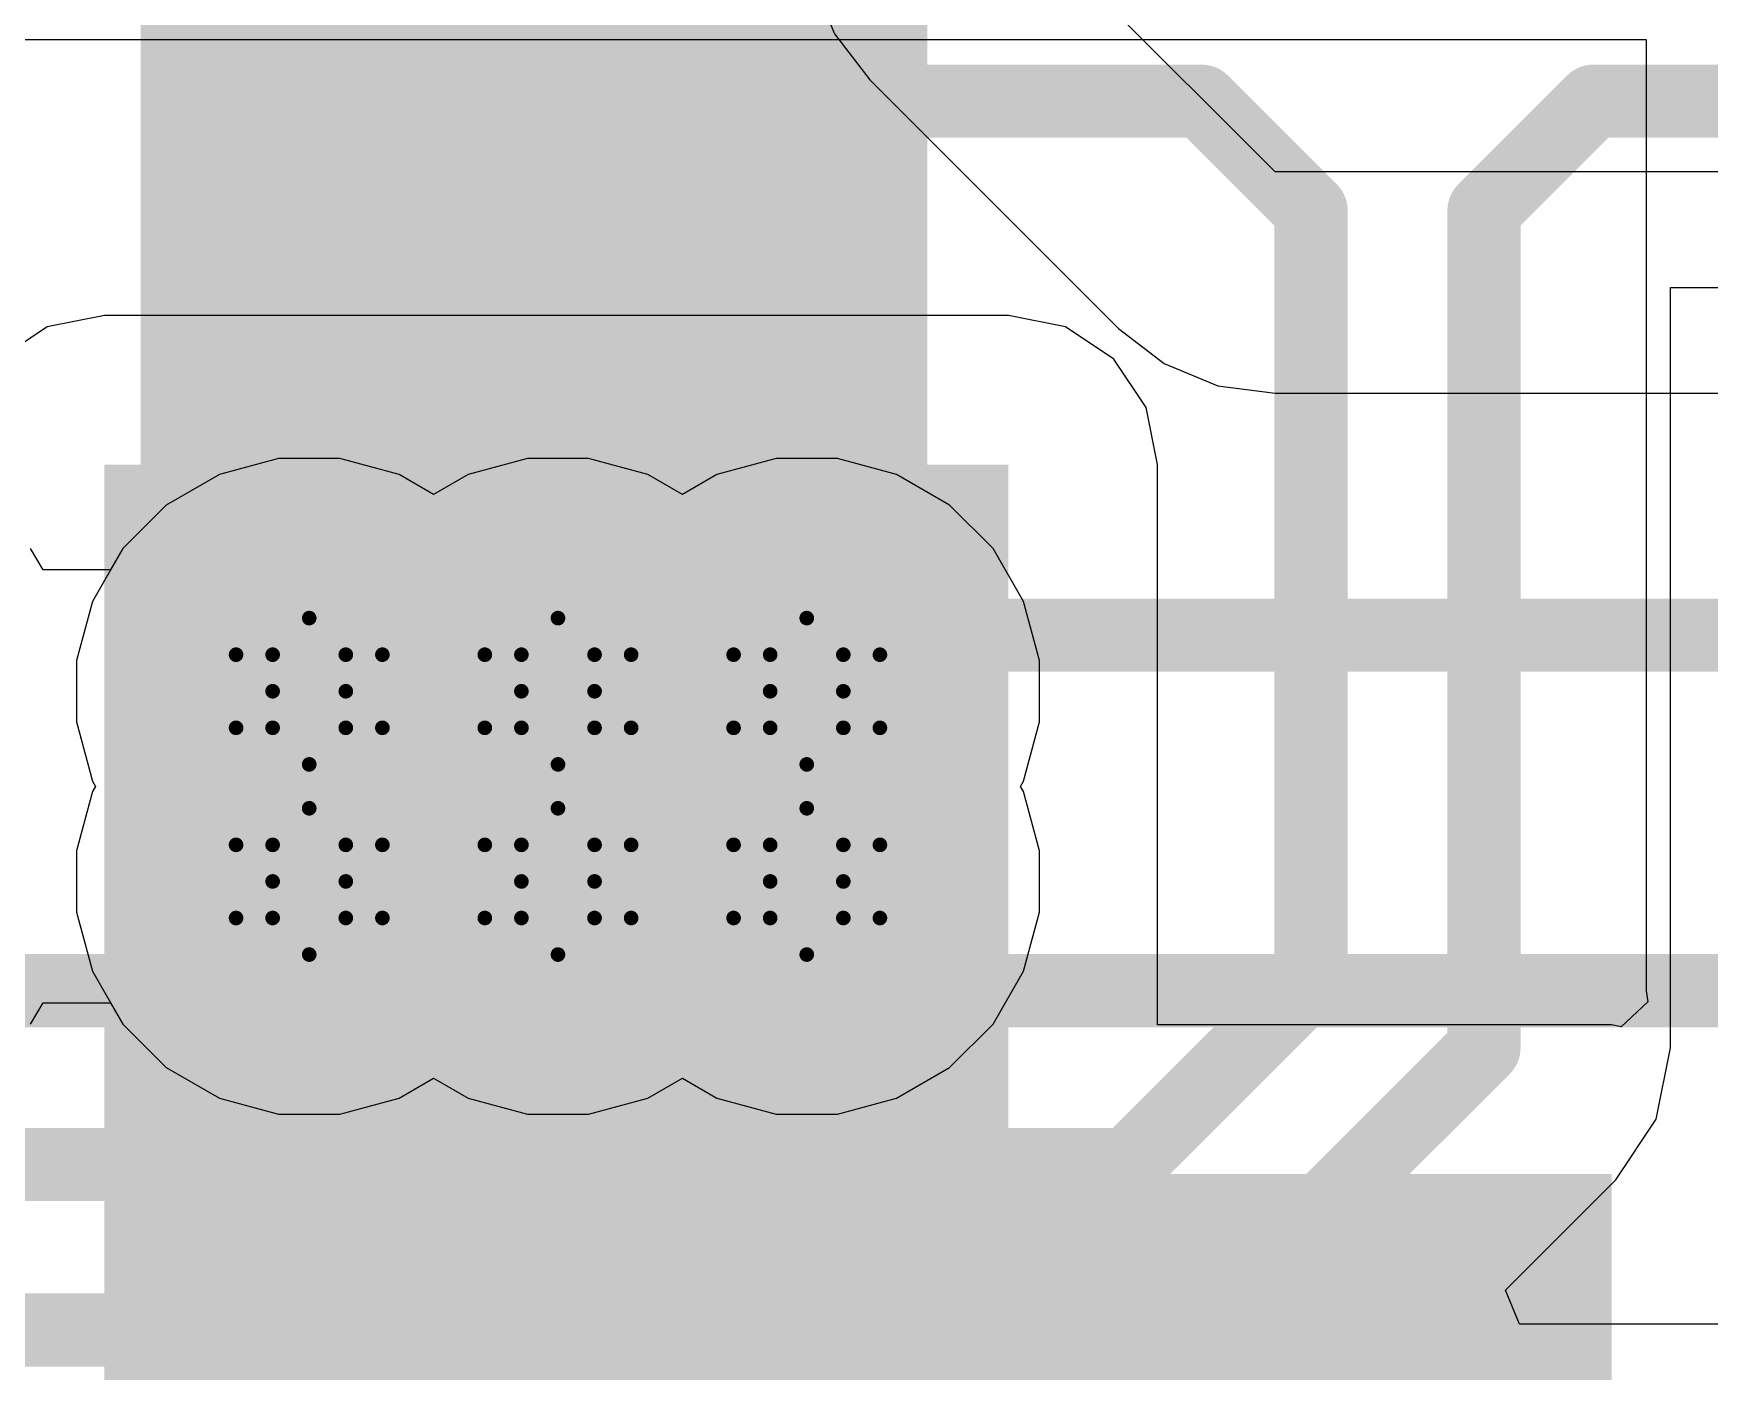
# Model space of a CAD drawing. Header units: inches. Extents: x -3 to 5437, y -3 to 5435.
# Drawn here: x 67.88 to 73.7, y 14.25 to 18.9 of the extents above; entities that cross this region are included whole.
import ezdxf

# ---------------------------------------------------------------- set-up
doc = ezdxf.new("R2010")
doc.units = ezdxf.units.IN
for name, color, linetype in [('Bottom Layer', 5, 'Continuous'), ('Bottom Solder', 6, 'Continuous'), ('Drill Drawing', 1, 'Continuous'), ('GND', 16, 'Continuous'), ('PWR', 76, 'Continuous'), ('Top Layer', 1, 'Continuous'), ('Top Overlay', 2, 'Continuous'), ('Top Paste', 8, 'Continuous'), ('Top Solder', 216, 'Continuous'), ('Via Holes', 16, 'Continuous')]:
    doc.layers.add(name, color=color, linetype=linetype)

# ---------------------------------------------------------------- blocks, each defined once
blk = doc.blocks.new('RES_2512_126')
at = {"layer": 'Top Layer'}
blk.add_hatch(color=1, dxfattribs=at).paths.add_polyline_path([(2.45, 1.7), (4.05, 1.7), (4.05, -1.7), (2.45, -1.7)])
at = {"layer": 'Top Paste'}
blk.add_hatch(color=8, dxfattribs=at).paths.add_polyline_path([(2.45, 1.7), (4.05, 1.7), (4.05, -1.7), (2.45, -1.7)])
at = {"layer": 'Top Solder'}
blk.add_hatch(color=216, dxfattribs=at).paths.add_polyline_path([(2.3484, 1.8016), (4.1516, 1.8016), (4.1516, -1.8016), (2.3484, -1.8016)])
at = {"layer": 'Top Overlay'}
for points in [[(4.2366, 1.8542, 0.254, 0.254, 0), (-4.2418, 1.8542, 0.254, 0.254, 0)], [(4.2366, 1.8542, 0.254, 0.254, 0), (4.2366, -1.8542, 0.254, 0.254, 0)]]:
    blk.add_lwpolyline(points, format="xyseb", dxfattribs=at)
blk.add_lwpolyline([(4.1731, 1.8542, 0.127, 0.127, 1), (4.3001, 1.8542, 0.127, 0.127, 1)], format="xyseb", close=True, dxfattribs=at)
blk.add_lwpolyline([(4.1731, 1.8542, 0.127, 0.127, 1), (4.3001, 1.8542, 0.127, 0.127, 1)], format="xyseb", close=True, dxfattribs=at)
blk = doc.blocks.new('SRP1245CC_3R3M_153')
at = {"layer": 'Top Overlay'}
blk.add_lwpolyline([(-6.75, 6.504, 0.254, 0.254, 0), (6.75, 6.504, 0.254, 0.254, 0)], format="xyseb", dxfattribs=at)

msp = doc.modelspace()

# ---------------------------------------------------------------- hatches: boundary and pattern name
at = {"layer": 'Bottom Layer'}
for points in [[(68.1228, 12.9032), (71.2613, 12.9032), (71.2613, 17.399), (68.1228, 17.399)], [(68.1228, 12.9032), (73.3552, 12.9032), (73.3552, 14.9352), (68.1228, 14.9352)]]:
    msp.add_hatch(color=5, dxfattribs=at).paths.add_polyline_path(points)
h = msp.add_hatch(color=5, dxfattribs=at)
edge = h.paths.add_edge_path()
edge.add_arc((68.834, 16.6116), 0.3, 0, 360)
h = msp.add_hatch(color=5, dxfattribs=at)
edge = h.paths.add_edge_path()
edge.add_arc((69.6976, 16.6116), 0.3, 0, 360)
h = msp.add_hatch(color=5, dxfattribs=at)
edge = h.paths.add_edge_path()
edge.add_arc((70.5612, 16.6116), 0.3, 0, 360)
h = msp.add_hatch(color=5, dxfattribs=at)
edge = h.paths.add_edge_path()
edge.add_arc((68.834, 15.9512), 0.3, 0, 360)
h = msp.add_hatch(color=5, dxfattribs=at)
edge = h.paths.add_edge_path()
edge.add_arc((69.6976, 15.9512), 0.3, 0, 360)
h = msp.add_hatch(color=5, dxfattribs=at)
edge = h.paths.add_edge_path()
edge.add_arc((70.5612, 15.9512), 0.3, 0, 360)
at = {"layer": 'Bottom Solder'}
h = msp.add_hatch(color=6, dxfattribs=at)
edge = h.paths.add_edge_path()
edge.add_arc((68.834, 16.6116), 0.15, 0, 360)
h = msp.add_hatch(color=6, dxfattribs=at)
edge = h.paths.add_edge_path()
edge.add_arc((69.6976, 16.6116), 0.15, 0, 360)
h = msp.add_hatch(color=6, dxfattribs=at)
edge = h.paths.add_edge_path()
edge.add_arc((70.5612, 16.6116), 0.15, 0, 360)
h = msp.add_hatch(color=6, dxfattribs=at)
edge = h.paths.add_edge_path()
edge.add_arc((68.834, 15.9512), 0.15, 0, 360)
h = msp.add_hatch(color=6, dxfattribs=at)
edge = h.paths.add_edge_path()
edge.add_arc((69.6976, 15.9512), 0.15, 0, 360)
h = msp.add_hatch(color=6, dxfattribs=at)
edge = h.paths.add_edge_path()
edge.add_arc((70.5612, 15.9512), 0.15, 0, 360)
at = {"layer": 'GND'}
h = msp.add_hatch(color=16, dxfattribs=at)
edge = h.paths.add_edge_path()
edge.add_arc((68.834, 16.6116), 0.3, 0, 360)
h = msp.add_hatch(color=16, dxfattribs=at)
edge = h.paths.add_edge_path()
edge.add_arc((69.6976, 16.6116), 0.3, 0, 360)
h = msp.add_hatch(color=16, dxfattribs=at)
edge = h.paths.add_edge_path()
edge.add_arc((70.5612, 16.6116), 0.3, 0, 360)
h = msp.add_hatch(color=16, dxfattribs=at)
edge = h.paths.add_edge_path()
edge.add_arc((68.834, 15.9512), 0.3, 0, 360)
h = msp.add_hatch(color=16, dxfattribs=at)
edge = h.paths.add_edge_path()
edge.add_arc((69.6976, 15.9512), 0.3, 0, 360)
h = msp.add_hatch(color=16, dxfattribs=at)
edge = h.paths.add_edge_path()
edge.add_arc((70.5612, 15.9512), 0.3, 0, 360)
at = {"layer": 'PWR'}
h = msp.add_hatch(color=76, dxfattribs=at)
edge = h.paths.add_edge_path()
edge.add_arc((68.834, 16.6116), 0.3, 0, 360)
h = msp.add_hatch(color=76, dxfattribs=at)
edge = h.paths.add_edge_path()
edge.add_arc((69.6976, 16.6116), 0.3, 0, 360)
h = msp.add_hatch(color=76, dxfattribs=at)
edge = h.paths.add_edge_path()
edge.add_arc((70.5612, 16.6116), 0.3, 0, 360)
h = msp.add_hatch(color=76, dxfattribs=at)
edge = h.paths.add_edge_path()
edge.add_arc((68.834, 15.9512), 0.3, 0, 360)
h = msp.add_hatch(color=76, dxfattribs=at)
edge = h.paths.add_edge_path()
edge.add_arc((69.6976, 15.9512), 0.3, 0, 360)
h = msp.add_hatch(color=76, dxfattribs=at)
edge = h.paths.add_edge_path()
edge.add_arc((70.5612, 15.9512), 0.3, 0, 360)
at = {"layer": 'Top Layer'}
msp.add_hatch(color=1, dxfattribs=at).paths.add_polyline_path([(70.9802, 22.2005), (68.3006, 22.2005), (68.3006, 15.5718), (70.9802, 15.5718)])
h = msp.add_hatch(color=1, dxfattribs=at)
edge = h.paths.add_edge_path()
edge.add_arc((68.834, 16.6116), 0.3, 0, 360)
h = msp.add_hatch(color=1, dxfattribs=at)
edge = h.paths.add_edge_path()
edge.add_arc((69.6976, 16.6116), 0.3, 0, 360)
h = msp.add_hatch(color=1, dxfattribs=at)
edge = h.paths.add_edge_path()
edge.add_arc((70.5612, 16.6116), 0.3, 0, 360)
h = msp.add_hatch(color=1, dxfattribs=at)
edge = h.paths.add_edge_path()
edge.add_arc((68.834, 15.9512), 0.3, 0, 360)
h = msp.add_hatch(color=1, dxfattribs=at)
edge = h.paths.add_edge_path()
edge.add_arc((69.6976, 15.9512), 0.3, 0, 360)
h = msp.add_hatch(color=1, dxfattribs=at)
edge = h.paths.add_edge_path()
edge.add_arc((70.5612, 15.9512), 0.3, 0, 360)
at = {"layer": 'Top Solder'}
h = msp.add_hatch(color=216, dxfattribs=at)
edge = h.paths.add_edge_path()
edge.add_arc((68.834, 16.6116), 0.15, 0, 360)
h = msp.add_hatch(color=216, dxfattribs=at)
edge = h.paths.add_edge_path()
edge.add_arc((69.6976, 16.6116), 0.15, 0, 360)
h = msp.add_hatch(color=216, dxfattribs=at)
edge = h.paths.add_edge_path()
edge.add_arc((70.5612, 16.6116), 0.15, 0, 360)
h = msp.add_hatch(color=216, dxfattribs=at)
edge = h.paths.add_edge_path()
edge.add_arc((68.834, 15.9512), 0.15, 0, 360)
h = msp.add_hatch(color=216, dxfattribs=at)
edge = h.paths.add_edge_path()
edge.add_arc((69.6976, 15.9512), 0.15, 0, 360)
h = msp.add_hatch(color=216, dxfattribs=at)
edge = h.paths.add_edge_path()
edge.add_arc((70.5612, 15.9512), 0.15, 0, 360)
at = {"layer": 'Via Holes'}
h = msp.add_hatch(color=7, dxfattribs=at)
edge = h.paths.add_edge_path()
edge.add_arc((68.834, 16.6116), 0.15, 0, 360)
h = msp.add_hatch(color=7, dxfattribs=at)
edge = h.paths.add_edge_path()
edge.add_arc((69.6976, 16.6116), 0.15, 0, 360)
h = msp.add_hatch(color=7, dxfattribs=at)
edge = h.paths.add_edge_path()
edge.add_arc((70.5612, 16.6116), 0.15, 0, 360)
h = msp.add_hatch(color=7, dxfattribs=at)
edge = h.paths.add_edge_path()
edge.add_arc((68.834, 15.9512), 0.15, 0, 360)
h = msp.add_hatch(color=7, dxfattribs=at)
edge = h.paths.add_edge_path()
edge.add_arc((69.6976, 15.9512), 0.15, 0, 360)
h = msp.add_hatch(color=7, dxfattribs=at)
edge = h.paths.add_edge_path()
edge.add_arc((70.5612, 15.9512), 0.15, 0, 360)

# ---------------------------------------------------------------- linework, layer by layer
at = {"layer": 'Bottom Layer'}
for p, q in [((62.399, 18.8746), (73.4756, 18.8746)), ((73.4756, 18.8746), (73.4756, 15.5718)), ((67.9246, 17.8775), (67.7566, 17.7652)), ((68.1228, 17.917), (67.9246, 17.8775)), ((71.2613, 17.917), (68.1228, 17.917)), ((71.4595, 17.8775), (71.2613, 17.917)), ((71.6275, 17.7652), (71.4595, 17.8775)), ((71.7398, 17.5972), (71.6275, 17.7652)), ((71.7792, 17.399), (71.7398, 17.5972)), ((71.7792, 15.4532), (71.7792, 17.399)), ((73.4756, 15.5718), (73.4807, 15.5334)), ((73.4807, 15.5334), (73.388, 15.4466)), ((73.3552, 15.4532), (71.7792, 15.4532)), ((73.388, 15.4466), (73.3552, 15.4532))]:
    msp.add_line(p, q, dxfattribs=at)
at = {"layer": 'Drill Drawing'}
for points in [[(68.707, 16.7386, 0.0508, 0.0508, 0), (68.834, 16.8656, 0.0508, 0.0508, 0)], [(68.834, 16.8656, 0.0508, 0.0508, 0), (68.961, 16.7386, 0.0508, 0.0508, 0)], [(69.5706, 16.7386, 0.0508, 0.0508, 0), (69.6976, 16.8656, 0.0508, 0.0508, 0)], [(69.6976, 16.8656, 0.0508, 0.0508, 0), (69.8246, 16.7386, 0.0508, 0.0508, 0)], [(70.4342, 16.7386, 0.0508, 0.0508, 0), (70.5612, 16.8656, 0.0508, 0.0508, 0)], [(70.5612, 16.8656, 0.0508, 0.0508, 0), (70.6882, 16.7386, 0.0508, 0.0508, 0)], [(68.58, 16.7386, 0.0508, 0.0508, 0), (68.707, 16.6116, 0.0508, 0.0508, 0)], [(68.58, 16.7386, 0.0508, 0.0508, 0), (68.707, 16.7386, 0.0508, 0.0508, 0)], [(68.961, 16.7386, 0.0508, 0.0508, 0), (69.088, 16.7386, 0.0508, 0.0508, 0)], [(68.961, 16.6116, 0.0508, 0.0508, 0), (69.088, 16.7386, 0.0508, 0.0508, 0)], [(69.4436, 16.7386, 0.0508, 0.0508, 0), (69.5706, 16.6116, 0.0508, 0.0508, 0)], [(69.4436, 16.7386, 0.0508, 0.0508, 0), (69.5706, 16.7386, 0.0508, 0.0508, 0)], [(69.8246, 16.7386, 0.0508, 0.0508, 0), (69.9516, 16.7386, 0.0508, 0.0508, 0)], [(69.8246, 16.6116, 0.0508, 0.0508, 0), (69.9516, 16.7386, 0.0508, 0.0508, 0)], [(70.3072, 16.7386, 0.0508, 0.0508, 0), (70.4342, 16.6116, 0.0508, 0.0508, 0)], [(70.3072, 16.7386, 0.0508, 0.0508, 0), (70.4342, 16.7386, 0.0508, 0.0508, 0)], [(70.6882, 16.7386, 0.0508, 0.0508, 0), (70.8152, 16.7386, 0.0508, 0.0508, 0)], [(70.6882, 16.6116, 0.0508, 0.0508, 0), (70.8152, 16.7386, 0.0508, 0.0508, 0)], [(68.58, 16.4846, 0.0508, 0.0508, 0), (68.707, 16.6116, 0.0508, 0.0508, 0)], [(68.961, 16.6116, 0.0508, 0.0508, 0), (69.088, 16.4846, 0.0508, 0.0508, 0)], [(69.4436, 16.4846, 0.0508, 0.0508, 0), (69.5706, 16.6116, 0.0508, 0.0508, 0)], [(69.8246, 16.6116, 0.0508, 0.0508, 0), (69.9516, 16.4846, 0.0508, 0.0508, 0)], [(70.3072, 16.4846, 0.0508, 0.0508, 0), (70.4342, 16.6116, 0.0508, 0.0508, 0)], [(70.6882, 16.6116, 0.0508, 0.0508, 0), (70.8152, 16.4846, 0.0508, 0.0508, 0)], [(68.58, 16.4846, 0.0508, 0.0508, 0), (68.707, 16.4846, 0.0508, 0.0508, 0)], [(68.707, 16.4846, 0.0508, 0.0508, 0), (68.834, 16.3576, 0.0508, 0.0508, 0)], [(68.834, 16.3576, 0.0508, 0.0508, 0), (68.961, 16.4846, 0.0508, 0.0508, 0)], [(68.961, 16.4846, 0.0508, 0.0508, 0), (69.088, 16.4846, 0.0508, 0.0508, 0)], [(69.4436, 16.4846, 0.0508, 0.0508, 0), (69.5706, 16.4846, 0.0508, 0.0508, 0)], [(69.5706, 16.4846, 0.0508, 0.0508, 0), (69.6976, 16.3576, 0.0508, 0.0508, 0)], [(69.6976, 16.3576, 0.0508, 0.0508, 0), (69.8246, 16.4846, 0.0508, 0.0508, 0)], [(69.8246, 16.4846, 0.0508, 0.0508, 0), (69.9516, 16.4846, 0.0508, 0.0508, 0)], [(70.3072, 16.4846, 0.0508, 0.0508, 0), (70.4342, 16.4846, 0.0508, 0.0508, 0)], [(70.4342, 16.4846, 0.0508, 0.0508, 0), (70.5612, 16.3576, 0.0508, 0.0508, 0)], [(70.5612, 16.3576, 0.0508, 0.0508, 0), (70.6882, 16.4846, 0.0508, 0.0508, 0)], [(70.6882, 16.4846, 0.0508, 0.0508, 0), (70.8152, 16.4846, 0.0508, 0.0508, 0)], [(68.707, 16.0782, 0.0508, 0.0508, 0), (68.834, 16.2052, 0.0508, 0.0508, 0)], [(68.834, 16.2052, 0.0508, 0.0508, 0), (68.961, 16.0782, 0.0508, 0.0508, 0)], [(69.5706, 16.0782, 0.0508, 0.0508, 0), (69.6976, 16.2052, 0.0508, 0.0508, 0)], [(69.6976, 16.2052, 0.0508, 0.0508, 0), (69.8246, 16.0782, 0.0508, 0.0508, 0)], [(70.4342, 16.0782, 0.0508, 0.0508, 0), (70.5612, 16.2052, 0.0508, 0.0508, 0)], [(70.5612, 16.2052, 0.0508, 0.0508, 0), (70.6882, 16.0782, 0.0508, 0.0508, 0)], [(68.58, 16.0782, 0.0508, 0.0508, 0), (68.707, 15.9512, 0.0508, 0.0508, 0)], [(68.58, 16.0782, 0.0508, 0.0508, 0), (68.707, 16.0782, 0.0508, 0.0508, 0)], [(68.961, 16.0782, 0.0508, 0.0508, 0), (69.088, 16.0782, 0.0508, 0.0508, 0)], [(68.961, 15.9512, 0.0508, 0.0508, 0), (69.088, 16.0782, 0.0508, 0.0508, 0)], [(69.4436, 16.0782, 0.0508, 0.0508, 0), (69.5706, 15.9512, 0.0508, 0.0508, 0)], [(69.4436, 16.0782, 0.0508, 0.0508, 0), (69.5706, 16.0782, 0.0508, 0.0508, 0)], [(69.8246, 16.0782, 0.0508, 0.0508, 0), (69.9516, 16.0782, 0.0508, 0.0508, 0)], [(69.8246, 15.9512, 0.0508, 0.0508, 0), (69.9516, 16.0782, 0.0508, 0.0508, 0)], [(70.3072, 16.0782, 0.0508, 0.0508, 0), (70.4342, 15.9512, 0.0508, 0.0508, 0)], [(70.3072, 16.0782, 0.0508, 0.0508, 0), (70.4342, 16.0782, 0.0508, 0.0508, 0)], [(70.6882, 16.0782, 0.0508, 0.0508, 0), (70.8152, 16.0782, 0.0508, 0.0508, 0)], [(70.6882, 15.9512, 0.0508, 0.0508, 0), (70.8152, 16.0782, 0.0508, 0.0508, 0)], [(68.58, 15.8242, 0.0508, 0.0508, 0), (68.707, 15.9512, 0.0508, 0.0508, 0)], [(68.961, 15.9512, 0.0508, 0.0508, 0), (69.088, 15.8242, 0.0508, 0.0508, 0)], [(69.4436, 15.8242, 0.0508, 0.0508, 0), (69.5706, 15.9512, 0.0508, 0.0508, 0)], [(69.8246, 15.9512, 0.0508, 0.0508, 0), (69.9516, 15.8242, 0.0508, 0.0508, 0)], [(70.3072, 15.8242, 0.0508, 0.0508, 0), (70.4342, 15.9512, 0.0508, 0.0508, 0)], [(70.6882, 15.9512, 0.0508, 0.0508, 0), (70.8152, 15.8242, 0.0508, 0.0508, 0)], [(68.58, 15.8242, 0.0508, 0.0508, 0), (68.707, 15.8242, 0.0508, 0.0508, 0)], [(68.707, 15.8242, 0.0508, 0.0508, 0), (68.834, 15.6972, 0.0508, 0.0508, 0)], [(68.834, 15.6972, 0.0508, 0.0508, 0), (68.961, 15.8242, 0.0508, 0.0508, 0)], [(68.961, 15.8242, 0.0508, 0.0508, 0), (69.088, 15.8242, 0.0508, 0.0508, 0)], [(69.4436, 15.8242, 0.0508, 0.0508, 0), (69.5706, 15.8242, 0.0508, 0.0508, 0)], [(69.5706, 15.8242, 0.0508, 0.0508, 0), (69.6976, 15.6972, 0.0508, 0.0508, 0)], [(69.6976, 15.6972, 0.0508, 0.0508, 0), (69.8246, 15.8242, 0.0508, 0.0508, 0)], [(69.8246, 15.8242, 0.0508, 0.0508, 0), (69.9516, 15.8242, 0.0508, 0.0508, 0)], [(70.3072, 15.8242, 0.0508, 0.0508, 0), (70.4342, 15.8242, 0.0508, 0.0508, 0)], [(70.4342, 15.8242, 0.0508, 0.0508, 0), (70.5612, 15.6972, 0.0508, 0.0508, 0)], [(70.5612, 15.6972, 0.0508, 0.0508, 0), (70.6882, 15.8242, 0.0508, 0.0508, 0)], [(70.6882, 15.8242, 0.0508, 0.0508, 0), (70.8152, 15.8242, 0.0508, 0.0508, 0)]]:
    msp.add_lwpolyline(points, format="xyseb", dxfattribs=at)
for points in [[(68.8213, 16.8656, 0.0254, 0.0254, 1), (68.8467, 16.8656, 0.0254, 0.0254, 1)], [(68.8213, 16.8656, 0.0254, 0.0254, 1), (68.8467, 16.8656, 0.0254, 0.0254, 1)], [(69.6849, 16.8656, 0.0254, 0.0254, 1), (69.7103, 16.8656, 0.0254, 0.0254, 1)], [(69.6849, 16.8656, 0.0254, 0.0254, 1), (69.7103, 16.8656, 0.0254, 0.0254, 1)], [(70.5485, 16.8656, 0.0254, 0.0254, 1), (70.5739, 16.8656, 0.0254, 0.0254, 1)], [(70.5485, 16.8656, 0.0254, 0.0254, 1), (70.5739, 16.8656, 0.0254, 0.0254, 1)], [(68.5673, 16.7386, 0.0254, 0.0254, 1), (68.5927, 16.7386, 0.0254, 0.0254, 1)], [(68.5673, 16.7386, 0.0254, 0.0254, 1), (68.5927, 16.7386, 0.0254, 0.0254, 1)], [(68.6943, 16.7386, 0.0254, 0.0254, 1), (68.7197, 16.7386, 0.0254, 0.0254, 1)], [(68.6943, 16.7386, 0.0254, 0.0254, 1), (68.7197, 16.7386, 0.0254, 0.0254, 1)], [(68.9483, 16.7386, 0.0254, 0.0254, 1), (68.9737, 16.7386, 0.0254, 0.0254, 1)], [(68.9483, 16.7386, 0.0254, 0.0254, 1), (68.9737, 16.7386, 0.0254, 0.0254, 1)], [(69.0753, 16.7386, 0.0254, 0.0254, 1), (69.1007, 16.7386, 0.0254, 0.0254, 1)], [(69.0753, 16.7386, 0.0254, 0.0254, 1), (69.1007, 16.7386, 0.0254, 0.0254, 1)], [(69.4309, 16.7386, 0.0254, 0.0254, 1), (69.4563, 16.7386, 0.0254, 0.0254, 1)], [(69.4309, 16.7386, 0.0254, 0.0254, 1), (69.4563, 16.7386, 0.0254, 0.0254, 1)], [(69.5579, 16.7386, 0.0254, 0.0254, 1), (69.5833, 16.7386, 0.0254, 0.0254, 1)], [(69.5579, 16.7386, 0.0254, 0.0254, 1), (69.5833, 16.7386, 0.0254, 0.0254, 1)], [(69.8119, 16.7386, 0.0254, 0.0254, 1), (69.8373, 16.7386, 0.0254, 0.0254, 1)], [(69.8119, 16.7386, 0.0254, 0.0254, 1), (69.8373, 16.7386, 0.0254, 0.0254, 1)], [(69.9389, 16.7386, 0.0254, 0.0254, 1), (69.9643, 16.7386, 0.0254, 0.0254, 1)], [(69.9389, 16.7386, 0.0254, 0.0254, 1), (69.9643, 16.7386, 0.0254, 0.0254, 1)], [(70.2945, 16.7386, 0.0254, 0.0254, 1), (70.3199, 16.7386, 0.0254, 0.0254, 1)], [(70.2945, 16.7386, 0.0254, 0.0254, 1), (70.3199, 16.7386, 0.0254, 0.0254, 1)], [(70.4215, 16.7386, 0.0254, 0.0254, 1), (70.4469, 16.7386, 0.0254, 0.0254, 1)], [(70.4215, 16.7386, 0.0254, 0.0254, 1), (70.4469, 16.7386, 0.0254, 0.0254, 1)], [(70.6755, 16.7386, 0.0254, 0.0254, 1), (70.7009, 16.7386, 0.0254, 0.0254, 1)], [(70.6755, 16.7386, 0.0254, 0.0254, 1), (70.7009, 16.7386, 0.0254, 0.0254, 1)], [(70.8025, 16.7386, 0.0254, 0.0254, 1), (70.8279, 16.7386, 0.0254, 0.0254, 1)], [(70.8025, 16.7386, 0.0254, 0.0254, 1), (70.8279, 16.7386, 0.0254, 0.0254, 1)], [(68.6943, 16.6116, 0.0254, 0.0254, 1), (68.7197, 16.6116, 0.0254, 0.0254, 1)], [(68.6943, 16.6116, 0.0254, 0.0254, 1), (68.7197, 16.6116, 0.0254, 0.0254, 1)], [(68.9483, 16.6116, 0.0254, 0.0254, 1), (68.9737, 16.6116, 0.0254, 0.0254, 1)], [(68.9483, 16.6116, 0.0254, 0.0254, 1), (68.9737, 16.6116, 0.0254, 0.0254, 1)], [(69.5579, 16.6116, 0.0254, 0.0254, 1), (69.5833, 16.6116, 0.0254, 0.0254, 1)], [(69.5579, 16.6116, 0.0254, 0.0254, 1), (69.5833, 16.6116, 0.0254, 0.0254, 1)], [(69.8119, 16.6116, 0.0254, 0.0254, 1), (69.8373, 16.6116, 0.0254, 0.0254, 1)], [(69.8119, 16.6116, 0.0254, 0.0254, 1), (69.8373, 16.6116, 0.0254, 0.0254, 1)], [(70.4215, 16.6116, 0.0254, 0.0254, 1), (70.4469, 16.6116, 0.0254, 0.0254, 1)], [(70.4215, 16.6116, 0.0254, 0.0254, 1), (70.4469, 16.6116, 0.0254, 0.0254, 1)], [(70.6755, 16.6116, 0.0254, 0.0254, 1), (70.7009, 16.6116, 0.0254, 0.0254, 1)], [(70.6755, 16.6116, 0.0254, 0.0254, 1), (70.7009, 16.6116, 0.0254, 0.0254, 1)], [(68.5673, 16.4846, 0.0254, 0.0254, 1), (68.5927, 16.4846, 0.0254, 0.0254, 1)], [(68.5673, 16.4846, 0.0254, 0.0254, 1), (68.5927, 16.4846, 0.0254, 0.0254, 1)], [(68.6943, 16.4846, 0.0254, 0.0254, 1), (68.7197, 16.4846, 0.0254, 0.0254, 1)], [(68.6943, 16.4846, 0.0254, 0.0254, 1), (68.7197, 16.4846, 0.0254, 0.0254, 1)], [(68.9483, 16.4846, 0.0254, 0.0254, 1), (68.9737, 16.4846, 0.0254, 0.0254, 1)], [(68.9483, 16.4846, 0.0254, 0.0254, 1), (68.9737, 16.4846, 0.0254, 0.0254, 1)], [(69.0753, 16.4846, 0.0254, 0.0254, 1), (69.1007, 16.4846, 0.0254, 0.0254, 1)], [(69.0753, 16.4846, 0.0254, 0.0254, 1), (69.1007, 16.4846, 0.0254, 0.0254, 1)], [(69.4309, 16.4846, 0.0254, 0.0254, 1), (69.4563, 16.4846, 0.0254, 0.0254, 1)], [(69.4309, 16.4846, 0.0254, 0.0254, 1), (69.4563, 16.4846, 0.0254, 0.0254, 1)], [(69.5579, 16.4846, 0.0254, 0.0254, 1), (69.5833, 16.4846, 0.0254, 0.0254, 1)], [(69.5579, 16.4846, 0.0254, 0.0254, 1), (69.5833, 16.4846, 0.0254, 0.0254, 1)], [(69.8119, 16.4846, 0.0254, 0.0254, 1), (69.8373, 16.4846, 0.0254, 0.0254, 1)], [(69.8119, 16.4846, 0.0254, 0.0254, 1), (69.8373, 16.4846, 0.0254, 0.0254, 1)], [(69.9389, 16.4846, 0.0254, 0.0254, 1), (69.9643, 16.4846, 0.0254, 0.0254, 1)], [(69.9389, 16.4846, 0.0254, 0.0254, 1), (69.9643, 16.4846, 0.0254, 0.0254, 1)], [(70.2945, 16.4846, 0.0254, 0.0254, 1), (70.3199, 16.4846, 0.0254, 0.0254, 1)], [(70.2945, 16.4846, 0.0254, 0.0254, 1), (70.3199, 16.4846, 0.0254, 0.0254, 1)], [(70.4215, 16.4846, 0.0254, 0.0254, 1), (70.4469, 16.4846, 0.0254, 0.0254, 1)], [(70.4215, 16.4846, 0.0254, 0.0254, 1), (70.4469, 16.4846, 0.0254, 0.0254, 1)], [(70.6755, 16.4846, 0.0254, 0.0254, 1), (70.7009, 16.4846, 0.0254, 0.0254, 1)], [(70.6755, 16.4846, 0.0254, 0.0254, 1), (70.7009, 16.4846, 0.0254, 0.0254, 1)], [(70.8025, 16.4846, 0.0254, 0.0254, 1), (70.8279, 16.4846, 0.0254, 0.0254, 1)], [(70.8025, 16.4846, 0.0254, 0.0254, 1), (70.8279, 16.4846, 0.0254, 0.0254, 1)], [(68.8213, 16.3576, 0.0254, 0.0254, 1), (68.8467, 16.3576, 0.0254, 0.0254, 1)], [(68.8213, 16.3576, 0.0254, 0.0254, 1), (68.8467, 16.3576, 0.0254, 0.0254, 1)], [(69.6849, 16.3576, 0.0254, 0.0254, 1), (69.7103, 16.3576, 0.0254, 0.0254, 1)], [(69.6849, 16.3576, 0.0254, 0.0254, 1), (69.7103, 16.3576, 0.0254, 0.0254, 1)], [(70.5485, 16.3576, 0.0254, 0.0254, 1), (70.5739, 16.3576, 0.0254, 0.0254, 1)], [(70.5485, 16.3576, 0.0254, 0.0254, 1), (70.5739, 16.3576, 0.0254, 0.0254, 1)], [(68.8213, 16.2052, 0.0254, 0.0254, 1), (68.8467, 16.2052, 0.0254, 0.0254, 1)], [(68.8213, 16.2052, 0.0254, 0.0254, 1), (68.8467, 16.2052, 0.0254, 0.0254, 1)], [(69.6849, 16.2052, 0.0254, 0.0254, 1), (69.7103, 16.2052, 0.0254, 0.0254, 1)], [(69.6849, 16.2052, 0.0254, 0.0254, 1), (69.7103, 16.2052, 0.0254, 0.0254, 1)], [(70.5485, 16.2052, 0.0254, 0.0254, 1), (70.5739, 16.2052, 0.0254, 0.0254, 1)], [(70.5485, 16.2052, 0.0254, 0.0254, 1), (70.5739, 16.2052, 0.0254, 0.0254, 1)], [(68.5673, 16.0782, 0.0254, 0.0254, 1), (68.5927, 16.0782, 0.0254, 0.0254, 1)], [(68.5673, 16.0782, 0.0254, 0.0254, 1), (68.5927, 16.0782, 0.0254, 0.0254, 1)], [(68.6943, 16.0782, 0.0254, 0.0254, 1), (68.7197, 16.0782, 0.0254, 0.0254, 1)], [(68.6943, 16.0782, 0.0254, 0.0254, 1), (68.7197, 16.0782, 0.0254, 0.0254, 1)], [(68.9483, 16.0782, 0.0254, 0.0254, 1), (68.9737, 16.0782, 0.0254, 0.0254, 1)], [(68.9483, 16.0782, 0.0254, 0.0254, 1), (68.9737, 16.0782, 0.0254, 0.0254, 1)], [(69.0753, 16.0782, 0.0254, 0.0254, 1), (69.1007, 16.0782, 0.0254, 0.0254, 1)], [(69.0753, 16.0782, 0.0254, 0.0254, 1), (69.1007, 16.0782, 0.0254, 0.0254, 1)], [(69.4309, 16.0782, 0.0254, 0.0254, 1), (69.4563, 16.0782, 0.0254, 0.0254, 1)], [(69.4309, 16.0782, 0.0254, 0.0254, 1), (69.4563, 16.0782, 0.0254, 0.0254, 1)], [(69.5579, 16.0782, 0.0254, 0.0254, 1), (69.5833, 16.0782, 0.0254, 0.0254, 1)], [(69.5579, 16.0782, 0.0254, 0.0254, 1), (69.5833, 16.0782, 0.0254, 0.0254, 1)], [(69.8119, 16.0782, 0.0254, 0.0254, 1), (69.8373, 16.0782, 0.0254, 0.0254, 1)], [(69.8119, 16.0782, 0.0254, 0.0254, 1), (69.8373, 16.0782, 0.0254, 0.0254, 1)], [(69.9389, 16.0782, 0.0254, 0.0254, 1), (69.9643, 16.0782, 0.0254, 0.0254, 1)], [(69.9389, 16.0782, 0.0254, 0.0254, 1), (69.9643, 16.0782, 0.0254, 0.0254, 1)], [(70.2945, 16.0782, 0.0254, 0.0254, 1), (70.3199, 16.0782, 0.0254, 0.0254, 1)], [(70.2945, 16.0782, 0.0254, 0.0254, 1), (70.3199, 16.0782, 0.0254, 0.0254, 1)], [(70.4215, 16.0782, 0.0254, 0.0254, 1), (70.4469, 16.0782, 0.0254, 0.0254, 1)], [(70.4215, 16.0782, 0.0254, 0.0254, 1), (70.4469, 16.0782, 0.0254, 0.0254, 1)], [(70.6755, 16.0782, 0.0254, 0.0254, 1), (70.7009, 16.0782, 0.0254, 0.0254, 1)], [(70.6755, 16.0782, 0.0254, 0.0254, 1), (70.7009, 16.0782, 0.0254, 0.0254, 1)], [(70.8025, 16.0782, 0.0254, 0.0254, 1), (70.8279, 16.0782, 0.0254, 0.0254, 1)], [(70.8025, 16.0782, 0.0254, 0.0254, 1), (70.8279, 16.0782, 0.0254, 0.0254, 1)], [(68.6943, 15.9512, 0.0254, 0.0254, 1), (68.7197, 15.9512, 0.0254, 0.0254, 1)], [(68.6943, 15.9512, 0.0254, 0.0254, 1), (68.7197, 15.9512, 0.0254, 0.0254, 1)], [(68.9483, 15.9512, 0.0254, 0.0254, 1), (68.9737, 15.9512, 0.0254, 0.0254, 1)], [(68.9483, 15.9512, 0.0254, 0.0254, 1), (68.9737, 15.9512, 0.0254, 0.0254, 1)], [(69.5579, 15.9512, 0.0254, 0.0254, 1), (69.5833, 15.9512, 0.0254, 0.0254, 1)], [(69.5579, 15.9512, 0.0254, 0.0254, 1), (69.5833, 15.9512, 0.0254, 0.0254, 1)], [(69.8119, 15.9512, 0.0254, 0.0254, 1), (69.8373, 15.9512, 0.0254, 0.0254, 1)], [(69.8119, 15.9512, 0.0254, 0.0254, 1), (69.8373, 15.9512, 0.0254, 0.0254, 1)], [(70.4215, 15.9512, 0.0254, 0.0254, 1), (70.4469, 15.9512, 0.0254, 0.0254, 1)], [(70.4215, 15.9512, 0.0254, 0.0254, 1), (70.4469, 15.9512, 0.0254, 0.0254, 1)], [(70.6755, 15.9512, 0.0254, 0.0254, 1), (70.7009, 15.9512, 0.0254, 0.0254, 1)], [(70.6755, 15.9512, 0.0254, 0.0254, 1), (70.7009, 15.9512, 0.0254, 0.0254, 1)], [(68.5673, 15.8242, 0.0254, 0.0254, 1), (68.5927, 15.8242, 0.0254, 0.0254, 1)], [(68.5673, 15.8242, 0.0254, 0.0254, 1), (68.5927, 15.8242, 0.0254, 0.0254, 1)], [(68.6943, 15.8242, 0.0254, 0.0254, 1), (68.7197, 15.8242, 0.0254, 0.0254, 1)], [(68.6943, 15.8242, 0.0254, 0.0254, 1), (68.7197, 15.8242, 0.0254, 0.0254, 1)], [(68.9483, 15.8242, 0.0254, 0.0254, 1), (68.9737, 15.8242, 0.0254, 0.0254, 1)], [(68.9483, 15.8242, 0.0254, 0.0254, 1), (68.9737, 15.8242, 0.0254, 0.0254, 1)], [(69.0753, 15.8242, 0.0254, 0.0254, 1), (69.1007, 15.8242, 0.0254, 0.0254, 1)], [(69.0753, 15.8242, 0.0254, 0.0254, 1), (69.1007, 15.8242, 0.0254, 0.0254, 1)], [(69.4309, 15.8242, 0.0254, 0.0254, 1), (69.4563, 15.8242, 0.0254, 0.0254, 1)], [(69.4309, 15.8242, 0.0254, 0.0254, 1), (69.4563, 15.8242, 0.0254, 0.0254, 1)], [(69.5579, 15.8242, 0.0254, 0.0254, 1), (69.5833, 15.8242, 0.0254, 0.0254, 1)], [(69.5579, 15.8242, 0.0254, 0.0254, 1), (69.5833, 15.8242, 0.0254, 0.0254, 1)], [(69.8119, 15.8242, 0.0254, 0.0254, 1), (69.8373, 15.8242, 0.0254, 0.0254, 1)], [(69.8119, 15.8242, 0.0254, 0.0254, 1), (69.8373, 15.8242, 0.0254, 0.0254, 1)], [(69.9389, 15.8242, 0.0254, 0.0254, 1), (69.9643, 15.8242, 0.0254, 0.0254, 1)], [(69.9389, 15.8242, 0.0254, 0.0254, 1), (69.9643, 15.8242, 0.0254, 0.0254, 1)], [(70.2945, 15.8242, 0.0254, 0.0254, 1), (70.3199, 15.8242, 0.0254, 0.0254, 1)], [(70.2945, 15.8242, 0.0254, 0.0254, 1), (70.3199, 15.8242, 0.0254, 0.0254, 1)], [(70.4215, 15.8242, 0.0254, 0.0254, 1), (70.4469, 15.8242, 0.0254, 0.0254, 1)], [(70.4215, 15.8242, 0.0254, 0.0254, 1), (70.4469, 15.8242, 0.0254, 0.0254, 1)], [(70.6755, 15.8242, 0.0254, 0.0254, 1), (70.7009, 15.8242, 0.0254, 0.0254, 1)], [(70.6755, 15.8242, 0.0254, 0.0254, 1), (70.7009, 15.8242, 0.0254, 0.0254, 1)], [(70.8025, 15.8242, 0.0254, 0.0254, 1), (70.8279, 15.8242, 0.0254, 0.0254, 1)], [(70.8025, 15.8242, 0.0254, 0.0254, 1), (70.8279, 15.8242, 0.0254, 0.0254, 1)], [(68.8213, 15.6972, 0.0254, 0.0254, 1), (68.8467, 15.6972, 0.0254, 0.0254, 1)], [(68.8213, 15.6972, 0.0254, 0.0254, 1), (68.8467, 15.6972, 0.0254, 0.0254, 1)], [(69.6849, 15.6972, 0.0254, 0.0254, 1), (69.7103, 15.6972, 0.0254, 0.0254, 1)], [(69.6849, 15.6972, 0.0254, 0.0254, 1), (69.7103, 15.6972, 0.0254, 0.0254, 1)], [(70.5485, 15.6972, 0.0254, 0.0254, 1), (70.5739, 15.6972, 0.0254, 0.0254, 1)], [(70.5485, 15.6972, 0.0254, 0.0254, 1), (70.5739, 15.6972, 0.0254, 0.0254, 1)]]:
    msp.add_lwpolyline(points, format="xyseb", close=True, dxfattribs=at)
at = {"layer": 'GND'}
for p, q in [((68.7276, 17.4196), (68.5221, 17.3645)), ((68.9404, 17.4196), (68.7276, 17.4196)), ((69.1459, 17.3645), (68.9404, 17.4196)), ((69.5912, 17.4196), (69.3857, 17.3645)), ((69.804, 17.4196), (69.5912, 17.4196)), ((70.0095, 17.3645), (69.804, 17.4196)), ((70.4548, 17.4196), (70.2493, 17.3645)), ((70.6676, 17.4196), (70.4548, 17.4196)), ((70.8731, 17.3645), (70.6676, 17.4196)), ((68.5221, 17.3645), (68.3379, 17.2582)), ((69.2658, 17.2953), (69.1459, 17.3645)), ((69.3857, 17.3645), (69.2658, 17.2953)), ((70.1294, 17.2953), (70.0095, 17.3645)), ((70.2493, 17.3645), (70.1294, 17.2953)), ((71.0573, 17.2582), (70.8731, 17.3645)), ((68.3379, 17.2582), (68.1874, 17.1077)), ((71.2078, 17.1077), (71.0573, 17.2582)), ((68.1874, 17.1077), (68.0811, 16.9235)), ((71.3141, 16.9235), (71.2078, 17.1077)), ((68.0811, 16.9235), (68.026, 16.718)), ((71.3692, 16.718), (71.3141, 16.9235)), ((68.026, 16.718), (68.026, 16.5052)), ((71.3692, 16.5052), (71.3692, 16.718)), ((68.026, 16.5052), (68.0811, 16.2997)), ((71.3141, 16.2997), (71.3692, 16.5052)), ((68.0811, 16.2997), (68.0916, 16.2814)), ((71.3036, 16.2814), (71.3141, 16.2997)), ((68.0811, 16.2631), (68.026, 16.0576)), ((68.0916, 16.2814), (68.0811, 16.2631)), ((71.3141, 16.2631), (71.3036, 16.2814)), ((71.3692, 16.0576), (71.3141, 16.2631)), ((68.026, 16.0576), (68.026, 15.8448)), ((71.3692, 15.8448), (71.3692, 16.0576)), ((68.026, 15.8448), (68.0811, 15.6393)), ((71.3141, 15.6393), (71.3692, 15.8448)), ((68.0811, 15.6393), (68.1874, 15.4551)), ((71.2078, 15.4551), (71.3141, 15.6393)), ((68.1874, 15.4551), (68.3379, 15.3046)), ((71.0573, 15.3046), (71.2078, 15.4551)), ((68.3379, 15.3046), (68.5221, 15.1983)), ((70.8731, 15.1983), (71.0573, 15.3046)), ((69.1459, 15.1983), (69.2658, 15.2675)), ((69.2658, 15.2675), (69.3857, 15.1983)), ((70.0095, 15.1983), (70.1294, 15.2675)), ((70.1294, 15.2675), (70.2493, 15.1983)), ((68.5221, 15.1983), (68.7276, 15.1432)), ((68.9404, 15.1432), (69.1459, 15.1983)), ((69.3857, 15.1983), (69.5912, 15.1432)), ((69.804, 15.1432), (70.0095, 15.1983)), ((70.2493, 15.1983), (70.4548, 15.1432)), ((70.6676, 15.1432), (70.8731, 15.1983)), ((68.7276, 15.1432), (68.9404, 15.1432)), ((69.5912, 15.1432), (69.804, 15.1432)), ((70.4548, 15.1432), (70.6676, 15.1432))]:
    msp.add_line(p, q, dxfattribs=at)
at = {"layer": 'PWR'}
for p, q in [((72.1868, 18.415), (71.3232, 19.2786)), ((70.5808, 19.0797), (70.6576, 18.8943)), ((70.6576, 18.8943), (70.7797, 18.7351)), ((70.7797, 18.7351), (70.7797, 18.7351)), ((70.7797, 18.7351), (71.6433, 17.8715)), ((109.7788, 18.415), (72.1868, 18.415)), ((71.6433, 17.8715), (71.8025, 17.7494)), ((71.8025, 17.7494), (71.9879, 17.6726)), ((71.9879, 17.6726), (72.1868, 17.6464)), ((72.1868, 17.6464), (109.4604, 17.6464)), ((68.7276, 17.4196), (68.5221, 17.3645)), ((68.9404, 17.4196), (68.7276, 17.4196)), ((69.1459, 17.3645), (68.9404, 17.4196)), ((69.5912, 17.4196), (69.3857, 17.3645)), ((69.804, 17.4196), (69.5912, 17.4196)), ((70.0095, 17.3645), (69.804, 17.4196)), ((70.4548, 17.4196), (70.2493, 17.3645)), ((70.6676, 17.4196), (70.4548, 17.4196)), ((70.8731, 17.3645), (70.6676, 17.4196)), ((68.5221, 17.3645), (68.3379, 17.2582)), ((69.2658, 17.2953), (69.1459, 17.3645)), ((69.3857, 17.3645), (69.2658, 17.2953)), ((70.1294, 17.2953), (70.0095, 17.3645)), ((70.2493, 17.3645), (70.1294, 17.2953)), ((71.0573, 17.2582), (70.8731, 17.3645)), ((68.3379, 17.2582), (68.1874, 17.1077)), ((71.2078, 17.1077), (71.0573, 17.2582)), ((67.9098, 17.0333), (67.8669, 17.1077)), ((68.1874, 17.1077), (68.1445, 17.0333)), ((71.3141, 16.9235), (71.2078, 17.1077)), ((68.1445, 17.0333), (67.9098, 17.0333)), ((71.3692, 16.718), (71.3141, 16.9235)), ((71.3692, 16.5052), (71.3692, 16.718)), ((71.3141, 16.2997), (71.3692, 16.5052)), ((71.3036, 16.2814), (71.3141, 16.2997)), ((71.3141, 16.2631), (71.3036, 16.2814)), ((71.3692, 16.0576), (71.3141, 16.2631)), ((71.3692, 15.8448), (71.3692, 16.0576)), ((71.3141, 15.6393), (71.3692, 15.8448)), ((71.2078, 15.4551), (71.3141, 15.6393)), ((67.8669, 15.4551), (67.9098, 15.5295)), ((67.9098, 15.5295), (68.1445, 15.5295)), ((68.1445, 15.5295), (68.1874, 15.4551)), ((68.1874, 15.4551), (68.3379, 15.3046)), ((71.0573, 15.3046), (71.2078, 15.4551)), ((68.3379, 15.3046), (68.5221, 15.1983)), ((70.8731, 15.1983), (71.0573, 15.3046)), ((69.1459, 15.1983), (69.2658, 15.2675)), ((69.2658, 15.2675), (69.3857, 15.1983)), ((70.0095, 15.1983), (70.1294, 15.2675)), ((70.1294, 15.2675), (70.2493, 15.1983)), ((68.5221, 15.1983), (68.7276, 15.1432)), ((68.9404, 15.1432), (69.1459, 15.1983)), ((69.3857, 15.1983), (69.5912, 15.1432)), ((69.804, 15.1432), (70.0095, 15.1983)), ((70.2493, 15.1983), (70.4548, 15.1432)), ((70.6676, 15.1432), (70.8731, 15.1983)), ((68.7276, 15.1432), (68.9404, 15.1432)), ((69.5912, 15.1432), (69.804, 15.1432)), ((70.4548, 15.1432), (70.6676, 15.1432))]:
    msp.add_line(p, q, dxfattribs=at)
at = {"layer": 'Top Layer'}
for p, q in [((73.5598, 15.3729), (73.5598, 18.0132)), ((73.5598, 18.0132), (73.7262, 18.0132)), ((73.5105, 15.1251), (73.5598, 15.3729)), ((73.3701, 14.9151), (73.5105, 15.1251)), ((72.9867, 14.5317), (73.3701, 14.9151)), ((73.0353, 14.4143), (72.9867, 14.5317)), ((77.4072, 14.4143), (73.0353, 14.4143))]:
    msp.add_line(p, q, dxfattribs=at)
for points in [[(69.3622, 18.6607, 0.254, 0.254, 0), (71.9329, 18.6607, 0.254, 0.254, 0)], [(71.9329, 18.6607, 0.254, 0.254, 0), (72.312, 18.2816, 0.254, 0.254, 0)], [(72.9123, 18.2816, 0.254, 0.254, 0), (73.2914, 18.6607, 0.254, 0.254, 0)], [(73.2914, 18.6607, 0.254, 0.254, 0), (75.8622, 18.6607, 0.254, 0.254, 0)], [(72.312, 15.604, 0.254, 0.254, 0), (72.312, 18.2816, 0.254, 0.254, 0)], [(72.9123, 15.3729, 0.254, 0.254, 0), (72.9123, 18.2816, 0.254, 0.254, 0)], [(71.6764, 14.9684, 0.254, 0.254, 0), (72.312, 15.604, 0.254, 0.254, 0)], [(71.9329, 14.3935, 0.254, 0.254, 0), (72.9123, 15.3729, 0.254, 0.254, 0)], [(62.3952, 14.9684, 0.254, 0.254, 0), (71.6764, 14.9684, 0.254, 0.254, 0)], [(62.4195, 14.3935, 0.254, 0.254, 0), (71.9329, 14.3935, 0.254, 0.254, 0)]]:
    msp.add_lwpolyline(points, format="xyseb", dxfattribs=at)
for points in [[(69.2987, 18.6607, 0.127, 0.127, 1), (69.4257, 18.6607, 0.127, 0.127, 1)], [(71.8694, 18.6607, 0.127, 0.127, 1), (71.9964, 18.6607, 0.127, 0.127, 1)], [(71.8694, 18.6607, 0.127, 0.127, 1), (71.9964, 18.6607, 0.127, 0.127, 1)], [(73.2279, 18.6607, 0.127, 0.127, 1), (73.3549, 18.6607, 0.127, 0.127, 1)], [(73.2279, 18.6607, 0.127, 0.127, 1), (73.3549, 18.6607, 0.127, 0.127, 1)], [(72.2485, 18.2816, 0.127, 0.127, 1), (72.3755, 18.2816, 0.127, 0.127, 1)], [(72.2485, 18.2816, 0.127, 0.127, 1), (72.3755, 18.2816, 0.127, 0.127, 1)], [(72.8488, 18.2816, 0.127, 0.127, 1), (72.9758, 18.2816, 0.127, 0.127, 1)], [(72.8488, 18.2816, 0.127, 0.127, 1), (72.9758, 18.2816, 0.127, 0.127, 1)], [(72.2485, 15.604, 0.127, 0.127, 1), (72.3755, 15.604, 0.127, 0.127, 1)], [(72.2485, 15.604, 0.127, 0.127, 1), (72.3755, 15.604, 0.127, 0.127, 1)], [(72.8488, 15.3729, 0.127, 0.127, 1), (72.9758, 15.3729, 0.127, 0.127, 1)], [(72.8488, 15.3729, 0.127, 0.127, 1), (72.9758, 15.3729, 0.127, 0.127, 1)], [(71.6129, 14.9684, 0.127, 0.127, 1), (71.7399, 14.9684, 0.127, 0.127, 1)], [(71.6129, 14.9684, 0.127, 0.127, 1), (71.7399, 14.9684, 0.127, 0.127, 1)], [(71.8694, 14.3935, 0.127, 0.127, 1), (71.9964, 14.3935, 0.127, 0.127, 1)], [(71.8694, 14.3935, 0.127, 0.127, 1), (71.9964, 14.3935, 0.127, 0.127, 1)]]:
    msp.add_lwpolyline(points, format="xyseb", close=True, dxfattribs=at)

# ---------------------------------------------------------------- block references
at = {"rotation": 180}
msp.add_blockref('RES_2512_126', (72.6122, 18.6607), dxfattribs=at)
msp.add_blockref('SRP1245CC_3R3M_153', (70.3072, 9.0678))

doc.saveas('drawing.dxf')
